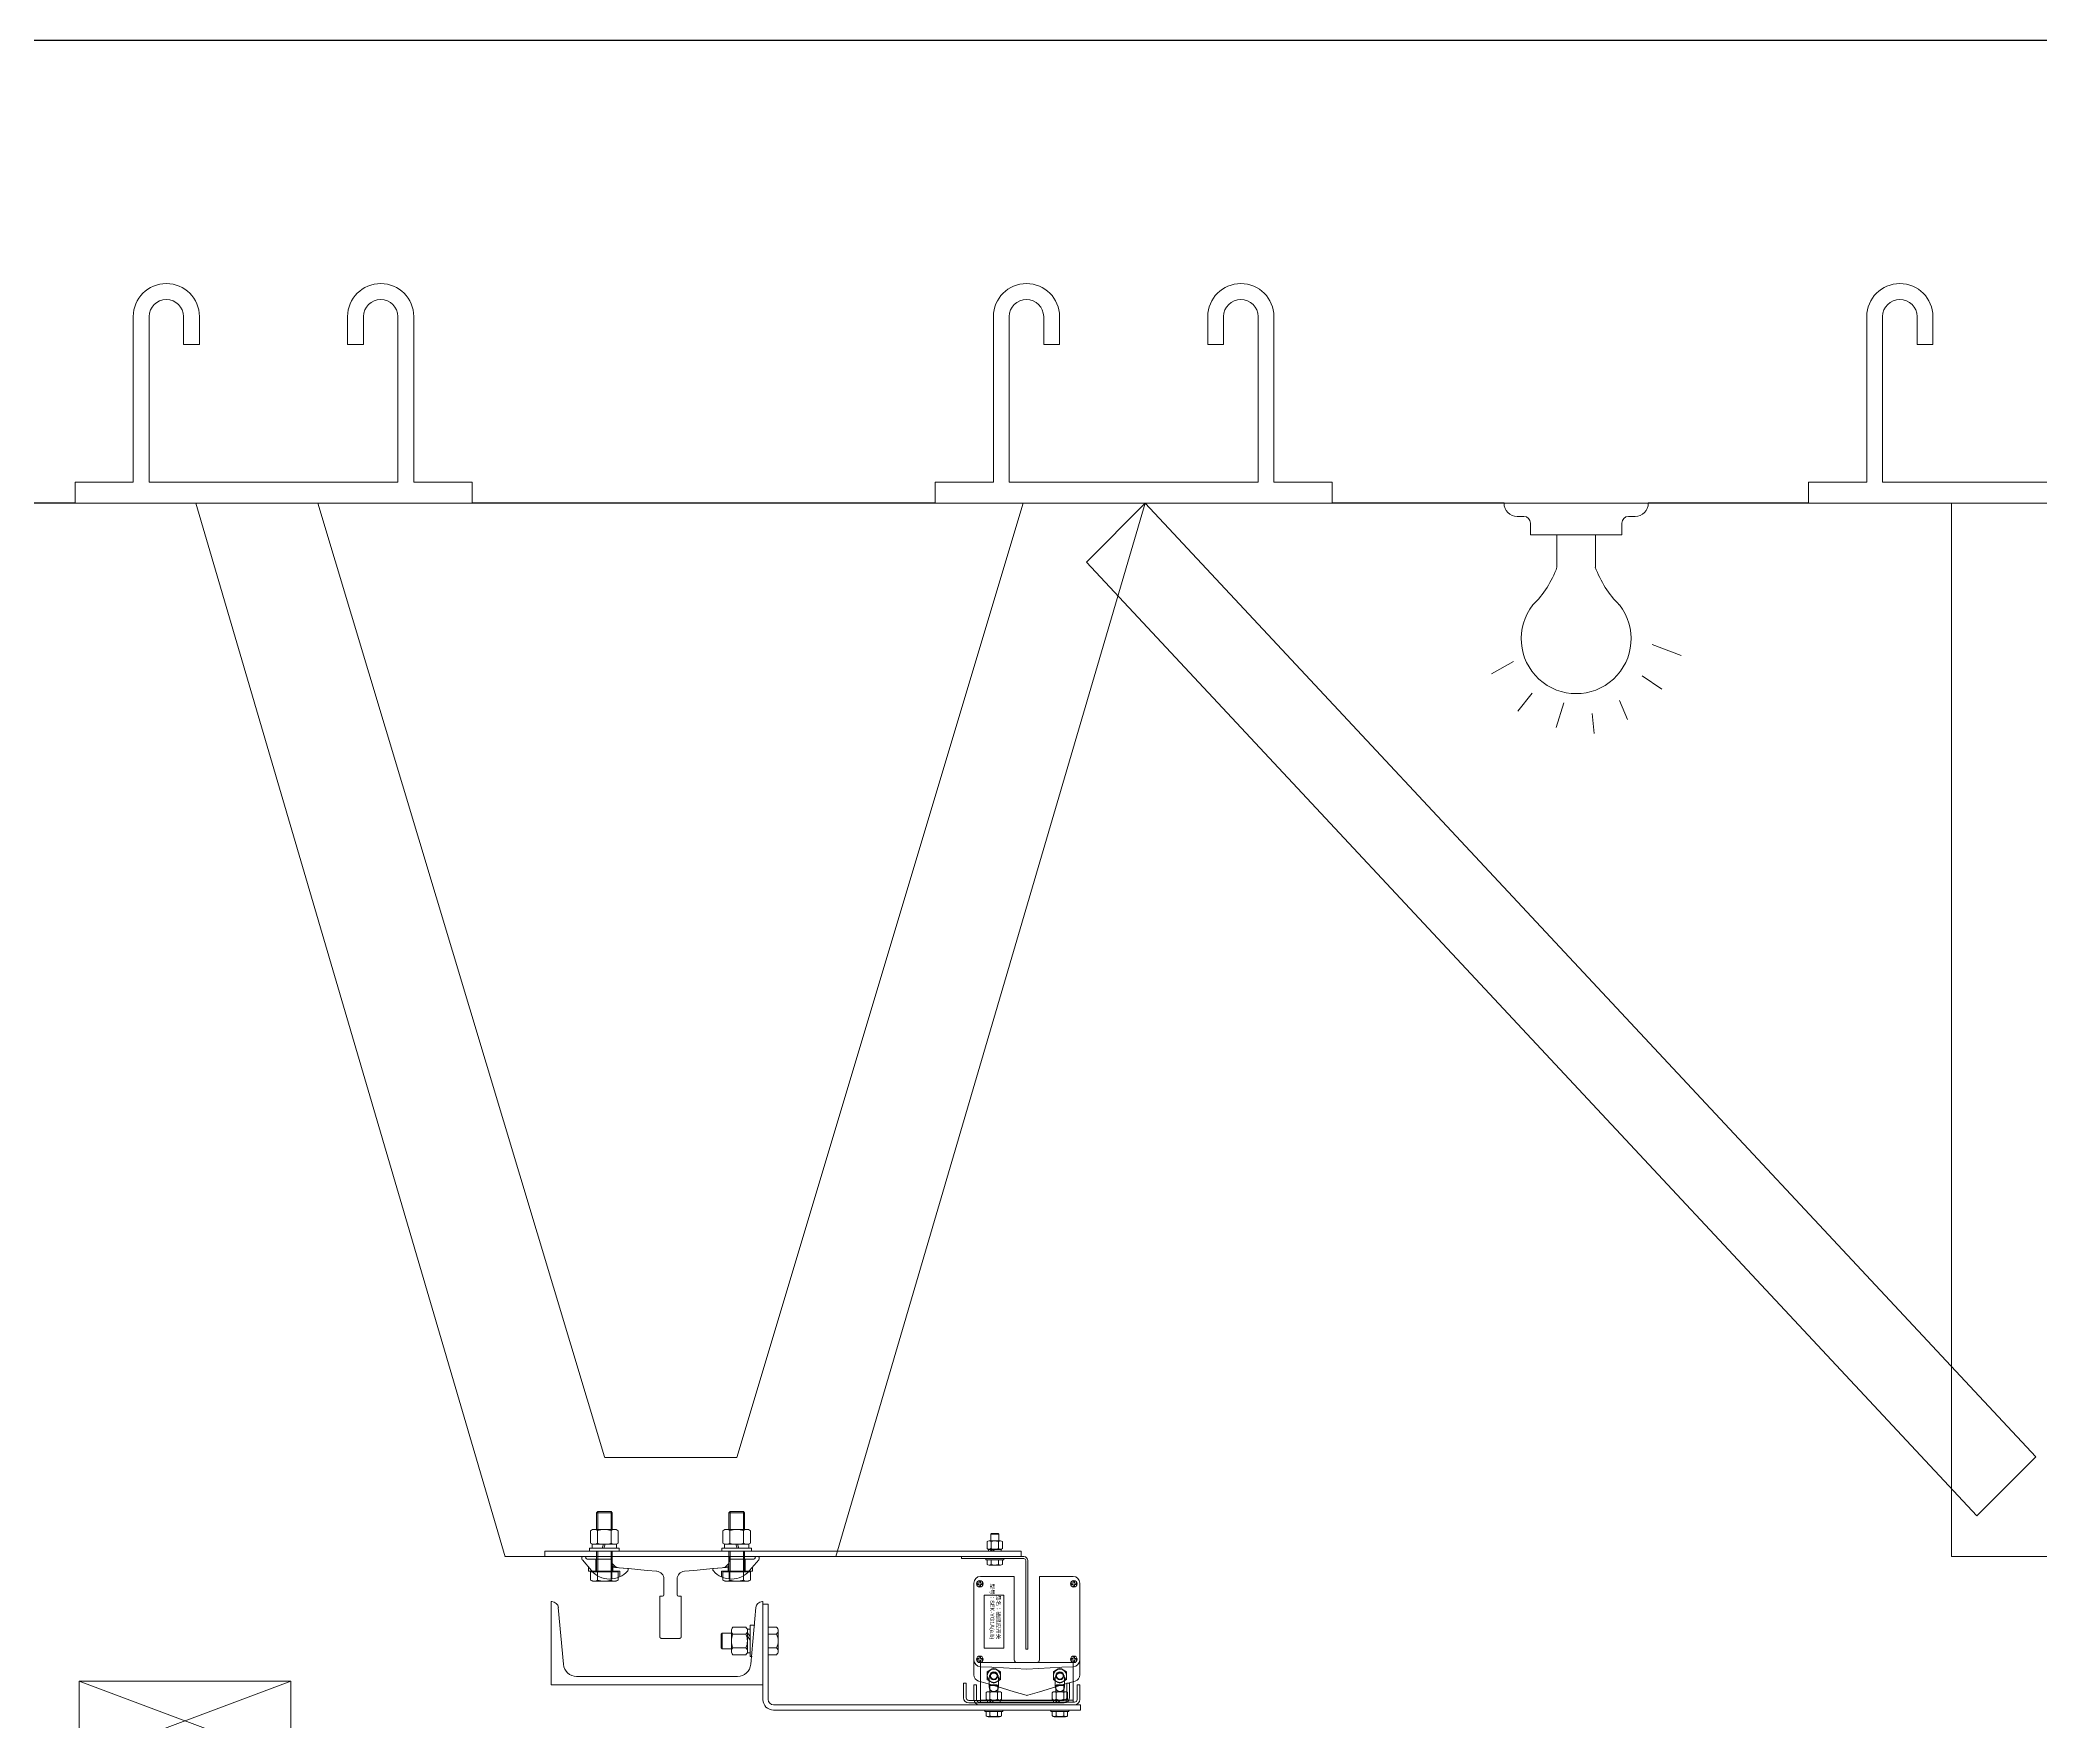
# Model space of a CAD drawing. Extents: x -15449 to 597104, y -1239737 to 53667.
# Drawn here: x 523563 to 525074, y -121956 to -120685 of the extents above; entities that cross this region are included whole.
import ezdxf

# ---------------------------------------------------------------- set-up
doc = ezdxf.new("R2010")
doc.units = 0
doc.header["$LTSCALE"] = 8
doc.layers.add('000_CTCI_CSA', color=7, linetype='CONTINUOUS')
doc.layers.add('A-_WALLSTRU_E-', color=7, linetype='CONTINUOUS')
doc.layers.add('A-_LIFT----_E', color=7, linetype='CONTINUOUS', lineweight=9)
doc.styles.add('Arial_4', font='arial.ttf', dxfattribs={"height": 3})

# ---------------------------------------------------------------- blocks, each defined once
blk = doc.blocks.new('CTCI_Building Footprint and Grid')
at = {"layer": 'A-_LIFT----_E', "color": 252}
for p, q in [((1991746.7, -938568.4, 0), (1991512.8, -937772.2, 0)), ((1991821.6, -938492.9, 0), (1991605.2, -937772.2, 0)), ((1992541.5, -937820.6, 0), (1992541.5, -937796.2, 0)), ((1992570.5, -937820.6, 0), (1992570.5, -937796.2, 0)), ((1992613.5, -937878.9, 0), (1992635.3, -937887.2, 0)), ((1992508.6, -937891.9, 0), (1992492, -937901.2, 0)), ((1992522.8, -937915.7, 0), (1992512, -937929.4, 0)), ((1992606, -937902.6, 0), (1992620.7, -937912.6, 0)), ((1992546.8, -937923.1, 0), (1992540.9, -937941.7, 0)), ((1992588.7, -937921.2, 0), (1992594.9, -937935.6, 0)), ((1992568.1, -937931.1, 0), (1992569.6, -937946.3, 0)), ((1991816.6, -938547.7, 0), (1991816.6, -938534.2, 0)), ((1991827.6, -938547.7, 0), (1991827.6, -938535.1, 0)), ((1991915.6, -938547.7, 0), (1991915.6, -938535.1, 0)), ((1991926.7, -938547.7, 0), (1991926.7, -938534.2, 0)), ((1991816.4, -938558, 0), (1991816.4, -938548.6, 0)), ((1991826.8, -938558, 0), (1991826.8, -938548.6, 0)), ((1991916.4, -938558, 0), (1991916.4, -938548.6, 0)), ((1991926.8, -938558, 0), (1991926.8, -938548.6, 0)), ((1991816.6, -938579.2, 0), (1991816.6, -938564.2, 0)), ((1991826.7, -938579.2, 0), (1991826.7, -938564.2, 0)), ((1991916.6, -938579.2, 0), (1991916.6, -938564.2, 0)), ((1991926.7, -938579.2, 0), (1991926.7, -938564.2, 0)), ((1992110.9, -938562.1, 0), (1992110.9, -938556.9, 0)), ((1992121, -938556.3, 0), (1992112.3, -938556.3, 0)), ((1992114.6, -938564.2, 0), (1992113.2, -938562.7, 0)), ((1992113.8, -938556.9, 0), (1992113.8, -938562.1, 0)), ((1992116.4, -938564.2, 0), (1992115, -938562.7, 0)), ((1992119.5, -938556.9, 0), (1992119.5, -938562.1, 0)), ((1992122.4, -938562.1, 0), (1992122.4, -938556.9, 0)), ((1991804.6, -938568.7, 0), (1991804.6, -938569.6, 0)), ((1991805, -938570.6, 0), (1991811.9, -938578.8, 0)), ((1991805.1, -938568.2, 0), (1991807.1, -938568.2, 0)), ((1991815.1, -938570.2, 0), (1991815.1, -938579.2, 0)), ((1991827.3, -938579.2, 0), (1991827.3, -938585.1, 0)), ((1991828.1, -938575.7, 0), (1991828.1, -938579.2, 0)), ((1991829.4, -938576.3, 0), (1991839.2, -938577.1, 0)), ((1991839.6, -938577.9, 0), (1991839.6, -938577.6, 0)), ((1991903.6, -938577.9, 0), (1991903.6, -938577.6, 0)), ((1991913.9, -938576.3, 0), (1991904.1, -938577.1, 0)), ((1991915.1, -938575.7, 0), (1991915.1, -938579.2, 0)), ((1991916, -938579.2, 0), (1991916, -938585.1, 0)), ((1991928.1, -938570.2, 0), (1991928.1, -938579.2, 0)), ((1991938.3, -938570.6, 0), (1991931.4, -938578.8, 0)), ((1991938.1, -938568.2, 0), (1991936.1, -938568.2, 0)), ((1991938.6, -938568.7, 0), (1991938.6, -938569.6, 0)), ((1992121, -938574.7, 0), (1992112.3, -938574.7, 0)), ((1992113.8, -938574.1, 0), (1992113.8, -938570.7, 0)), ((1992119.5, -938574.1, 0), (1992119.5, -938570.7, 0)), ((1991786.8, -938606.7, 0), (1991790.6, -938649.5, 0)), ((1991932.2, -938649.5, 0), (1991936, -938606.7, 0)), ((1991917.6, -938626, 0), (1991910.6, -938626, 0)), ((1991917.6, -938639.7, 0), (1991917.6, -938624.2, 0)), ((1991918.8, -938621.6, 0), (1991928.6, -938621.6, 0)), ((1991931.8, -938628.6, 0), (1991929.8, -938625.7, 0)), ((1991952.9, -938639.7, 0), (1991952.9, -938624.1, 0)), ((1991918.8, -938626.8, 0), (1991928.6, -938626.8, 0)), ((1991918.8, -938637.1, 0), (1991928.6, -938637.1, 0)), ((1991931.8, -938631.4, 0), (1991929.8, -938628.4, 0)), ((1991951.7, -938626.7, 0), (1991945.4, -938626.7, 0)), ((1991951.7, -938637.1, 0), (1991945.4, -938637.1, 0)), ((1991918.8, -938642.3, 0), (1991928.6, -938642.3, 0)), ((1991800.6, -938658.7, 0), (1991922.3, -938658.7, 0)), ((1992120.2, -938670.3, 0), (1992111.6, -938670.3, 0)), ((1992112.9, -938670.3, 0), (1992112.9, -938665.7, 0)), ((1992118.9, -938670.3, 0), (1992118.9, -938665.7, 0)), ((1992170.2, -938670.3, 0), (1992161.6, -938670.3, 0)), ((1992162.9, -938670.3, 0), (1992162.9, -938665.7, 0)), ((1992168.9, -938670.3, 0), (1992168.9, -938665.7, 0)), ((1992105.9, -938676.7, 0), (1992175.9, -938676.7, 0)), ((1992113.8, -938678.2, 0), (1992112.4, -938676.7, 0)), ((1992113, -938688.6, 0), (1992113, -938685.2, 0)), ((1992115.7, -938678.2, 0), (1992114.3, -938676.7, 0)), ((1992118.8, -938688.6, 0), (1992118.8, -938685.2, 0)), ((1992163.8, -938678.2, 0), (1992162.4, -938676.7, 0)), ((1992163, -938688.6, 0), (1992163, -938685.2, 0)), ((1992165.7, -938678.2, 0), (1992164.3, -938676.7, 0)), ((1992168.8, -938688.6, 0), (1992168.8, -938685.2, 0)), ((1992120.2, -938689.2, 0), (1992111.6, -938689.2, 0)), ((1992170.2, -938689.2, 0), (1992161.6, -938689.2, 0))]:
    blk.add_line(p, q, dxfattribs=at)
at = {"layer": 'A-_LIFT----_E', "color": 252, "elevation": 0, "flags": 128}
for points in [[(1991465.6, -937631.2), (1991465.6, -937662.4), (1991465.6, -937693.7), (1991465.6, -937724.9), (1991465.6, -937756.2)], [(1991477.6, -937756.2), (1991477.6, -937724.9), (1991477.6, -937693.7), (1991477.6, -937662.4), (1991477.6, -937631.2)], [(1991503.6, -937631.2), (1991503.6, -937636.5), (1991503.6, -937641.8), (1991503.6, -937647), (1991503.6, -937652.3)], [(1991515.6, -937652.3), (1991515.6, -937647), (1991515.6, -937641.8), (1991515.6, -937636.5), (1991515.6, -937631.2)], [(1991627.6, -937631.2), (1991627.6, -937636.5), (1991627.6, -937641.8), (1991627.6, -937647), (1991627.6, -937652.3)], [(1991639.6, -937652.3), (1991639.6, -937647), (1991639.6, -937641.8), (1991639.6, -937636.5), (1991639.6, -937631.2)], [(1991665.6, -937631.2), (1991665.6, -937662.4), (1991665.6, -937693.7), (1991665.6, -937724.9), (1991665.6, -937756.2)], [(1991677.6, -937756.2), (1991677.6, -937724.9), (1991677.6, -937693.7), (1991677.6, -937662.4), (1991677.6, -937631.2)], [(1992115.6, -937631.2), (1992115.6, -937662.4), (1992115.6, -937693.7), (1992115.6, -937724.9), (1992115.6, -937756.2)], [(1992127.6, -937756.2), (1992127.6, -937724.9), (1992127.6, -937693.7), (1992127.6, -937662.4), (1992127.6, -937631.2)], [(1992153.6, -937631.2), (1992153.6, -937636.5), (1992153.6, -937641.8), (1992153.6, -937647), (1992153.6, -937652.3)], [(1992165.6, -937652.3), (1992165.6, -937647), (1992165.6, -937641.8), (1992165.6, -937636.5), (1992165.6, -937631.2)], [(1992277.6, -937631.2), (1992277.6, -937636.5), (1992277.6, -937641.8), (1992277.6, -937647), (1992277.6, -937652.3)], [(1992289.6, -937652.3), (1992289.6, -937647), (1992289.6, -937641.8), (1992289.6, -937636.5), (1992289.6, -937631.2)], [(1992315.6, -937631.2), (1992315.6, -937662.4), (1992315.6, -937693.7), (1992315.6, -937724.9), (1992315.6, -937756.2)], [(1992327.6, -937756.2), (1992327.6, -937724.9), (1992327.6, -937693.7), (1992327.6, -937662.4), (1992327.6, -937631.2)], [(1992775.6, -937631.2), (1992775.6, -937662.4), (1992775.6, -937693.7), (1992775.6, -937724.9), (1992775.6, -937756.2)], [(1992787.6, -937756.2), (1992787.6, -937724.9), (1992787.6, -937693.7), (1992787.6, -937662.4), (1992787.6, -937631.2)], [(1992813.6, -937631.2), (1992813.6, -937636.5), (1992813.6, -937641.8), (1992813.6, -937647), (1992813.6, -937652.3)], [(1992825.6, -937652.3), (1992825.6, -937647), (1992825.6, -937641.8), (1992825.6, -937636.5), (1992825.6, -937631.2)], [(1991503.6, -937652.3), (1991506.6, -937652.3), (1991509.6, -937652.3), (1991512.6, -937652.3), (1991515.6, -937652.3)], [(1991627.6, -937652.3), (1991630.6, -937652.3), (1991633.6, -937652.3), (1991636.6, -937652.3), (1991639.6, -937652.3)], [(1992153.6, -937652.3), (1992156.6, -937652.3), (1992159.6, -937652.3), (1992162.6, -937652.3), (1992165.6, -937652.3)], [(1992277.6, -937652.3), (1992280.6, -937652.3), (1992283.6, -937652.3), (1992286.6, -937652.3), (1992289.6, -937652.3)], [(1992813.6, -937652.3), (1992816.6, -937652.3), (1992819.6, -937652.3), (1992822.6, -937652.3), (1992825.6, -937652.3)], [(1991465.6, -937756.2), (1991454.6, -937756.2), (1991443.6, -937756.2), (1991432.6, -937756.2), (1991421.6, -937756.2)], [(1991421.6, -937756.2), (1991421.6, -937760.2), (1991421.6, -937764.2), (1991421.6, -937768.2), (1991421.6, -937772.2)], [(1991665.6, -937756.2), (1991618.6, -937756.2), (1991571.6, -937756.2), (1991524.6, -937756.2), (1991477.6, -937756.2)], [(1991721.6, -937756.2), (1991710.6, -937756.2), (1991699.6, -937756.2), (1991688.6, -937756.2), (1991677.6, -937756.2)], [(1991721.6, -937772.2), (1991721.6, -937768.2), (1991721.6, -937764.2), (1991721.6, -937760.2), (1991721.6, -937756.2)], [(1992115.6, -937756.2), (1992104.6, -937756.2), (1992093.6, -937756.2), (1992082.6, -937756.2), (1992071.6, -937756.2)], [(1992071.6, -937756.2), (1992071.6, -937760.2), (1992071.6, -937764.2), (1992071.6, -937768.2), (1992071.6, -937772.2)], [(1992315.6, -937756.2), (1992268.6, -937756.2), (1992221.6, -937756.2), (1992174.6, -937756.2), (1992127.6, -937756.2)], [(1992371.6, -937756.2), (1992360.6, -937756.2), (1992349.6, -937756.2), (1992338.6, -937756.2), (1992327.6, -937756.2)], [(1992371.6, -937772.2), (1992371.6, -937768.2), (1992371.6, -937764.2), (1992371.6, -937760.2), (1992371.6, -937756.2)], [(1992775.6, -937756.2), (1992764.6, -937756.2), (1992753.6, -937756.2), (1992742.6, -937756.2), (1992731.6, -937756.2)], [(1992731.6, -937756.2), (1992731.6, -937760.2), (1992731.6, -937764.2), (1992731.6, -937768.2), (1992731.6, -937772.2)], [(1992975.6, -937756.2), (1992928.6, -937756.2), (1992881.6, -937756.2), (1992834.6, -937756.2), (1992787.6, -937756.2)], [(1991421.6, -937772.2), (1991496.6, -937772.2), (1991571.6, -937772.2), (1991646.6, -937772.2), (1991721.6, -937772.2)], [(1992230.4, -937772.2), (1992185.9, -937816.8), (1992858.9, -938537.3), (1992903.4, -938492.7), (1992230.4, -937772.2), (1991996.6, -938568.2), (1991746.6, -938568.2), (1991996.6, -938568.2)], [(1992138.1, -937772.2), (1991921.6, -938493.2), (1991821.6, -938493.2), (1991921.6, -938493.2)], [(1992071.6, -937772.2), (1992146.6, -937772.2), (1992221.6, -937772.2), (1992296.6, -937772.2), (1992371.6, -937772.2)], [(1992501.5, -937772.2), (1992528.8, -937772.2), (1992556, -937772.2), (1992583.3, -937772.2), (1992610.5, -937772.2)], [(1992731.6, -937772.2), (1992806.6, -937772.2), (1992881.6, -937772.2), (1992956.6, -937772.2), (1993031.6, -937772.2)], [(1992839.6, -938568.2), (1992839.6, -937772.2), (1992839.6, -938568.2), (1995703.6, -938568.2), (1995703.6, -937772.2)], [(1992516.5, -937782.2), (1992515.3, -937782.2), (1992514, -937782.2), (1992512.8, -937782.2), (1992511.5, -937782.2)], [(1992521.5, -937796.2), (1992521.5, -937793.9), (1992521.5, -937791.7), (1992521.5, -937789.4), (1992521.5, -937787.2)], [(1992590.5, -937787.2), (1992590.5, -937789.4), (1992590.5, -937791.7), (1992590.5, -937793.9), (1992590.5, -937796.2)], [(1992600.5, -937782.2), (1992599.2, -937782.2), (1992598, -937782.2), (1992596.7, -937782.2), (1992595.5, -937782.2)], [(1992590.5, -937796.2), (1992573.3, -937796.2), (1992556, -937796.2), (1992538.8, -937796.2), (1992521.5, -937796.2)], [(1991815.6, -938547.7), (1991815.6, -938535.1), (1991816.6, -938534.2), (1991826.7, -938534.2)], [(1991815.6, -938535.1), (1991827.6, -938535.1), (1991826.7, -938534.2), (1991826.7, -938547.7)], [(1991927.6, -938535.1), (1991915.6, -938535.1), (1991916.6, -938534.2), (1991916.6, -938547.7)], [(1991927.6, -938547.7), (1991927.6, -938535.1), (1991926.7, -938534.2), (1991916.6, -938534.2)], [(1992113.6, -938551.2), (1992114.1, -938550.7), (1992119.1, -938550.7), (1992119.6, -938551.2), (1992119.6, -938556.3)], [(1992136.6, -938564.2), (1992046.6, -938564.2), (1991956.6, -938564.2), (1991866.6, -938564.2), (1991776.6, -938564.2)], [(1991776.6, -938564.2), (1991776.6, -938565.2), (1991776.6, -938566.2), (1991776.6, -938567.2), (1991776.6, -938568.2)], [(1991827.6, -938564.2), (1991827.6, -938574.9), (1991827.6, -938579.2), (1991815.6, -938579.2), (1991815.6, -938564.2)], [(1991915.6, -938564.2), (1991915.6, -938574.9), (1991915.6, -938579.2), (1991927.6, -938579.2), (1991927.6, -938564.2)], [(1992113.6, -938556.3), (1992113.6, -938551.2), (1992119.6, -938551.2)], [(1992136.6, -938568.2), (1992136.6, -938567.2), (1992136.6, -938566.2), (1992136.6, -938565.2), (1992136.6, -938564.2)], [(1991776.6, -938568.2), (1991866.6, -938568.2), (1991956.6, -938568.2), (1992046.6, -938568.2), (1992136.6, -938568.2)], [(1991809.1, -938570.2), (1991827.3, -938570.2), (1991827.6, -938574.4)], [(1991809.6, -938576.1), (1991809.6, -938579.2), (1991812.2, -938579.2), (1991833.2, -938579.2), (1991833.2, -938583.5)], [(1991812.8, -938579.8), (1991811.2, -938579.8), (1991811.2, -938585.9), (1991812.6, -938586.7), (1991830.6, -938586.7), (1991832, -938585.9), (1991832, -938584), (1991832, -938579.8), (1991830.1, -938579.8)], [(1991815.6, -938579.2), (1991813.2, -938579.2), (1991813.2, -938579.8), (1991830.1, -938579.8), (1991830.1, -938579.2), (1991827.6, -938579.2)], [(1991816.4, -938585.9), (1991816.4, -938582.6), (1991816.4, -938579.8)], [(1991826.8, -938585.9), (1991826.8, -938585.1), (1991826.8, -938579.8)], [(1991916.1, -938568.2), (1991893.9, -938568.2), (1991871.6, -938568.2), (1991849.4, -938568.2), (1991827.1, -938568.2)], [(1991827.1, -938568.2), (1991827.1, -938568.8), (1991827.1, -938569.4), (1991827.1, -938570.1), (1991827.1, -938570.7)], [(1991832.6, -938576.7), (1991839.8, -938577.3), (1991846.9, -938577.9), (1991854, -938578.6), (1991861.2, -938579.2)], [(1991882.1, -938579.2), (1991889.3, -938578.6), (1991896.4, -938577.9), (1991903.5, -938577.3), (1991910.7, -938576.7)], [(1991933.6, -938576.1), (1991933.6, -938579.2), (1991931.1, -938579.2), (1991910.1, -938579.2), (1991910.1, -938583.5)], [(1991930.5, -938579.8), (1991932, -938579.8), (1991932, -938585.9), (1991930.6, -938586.7), (1991912.6, -938586.7), (1991911.2, -938585.9), (1991911.2, -938584), (1991911.2, -938579.8), (1991913.2, -938579.8)], [(1991927.6, -938579.2), (1991930.1, -938579.2), (1991930.1, -938579.8), (1991913.2, -938579.8), (1991913.2, -938579.2), (1991915.6, -938579.2)], [(1991934.1, -938570.2), (1991916, -938570.2), (1991915.7, -938574.4)], [(1991916.1, -938570.7), (1991916.1, -938570.1), (1991916.1, -938569.4), (1991916.1, -938568.8), (1991916.1, -938568.2)], [(1991916.4, -938585.9), (1991916.4, -938585.1), (1991916.4, -938579.8)], [(1991926.8, -938585.9), (1991926.8, -938582.6), (1991926.8, -938579.8)], [(1992138.6, -938568.2), (1992126.9, -938568.2), (1992115.1, -938568.2), (1992103.4, -938568.2), (1992091.6, -938568.2)], [(1992091.6, -938568.2), (1992091.6, -938568.5), (1992091.6, -938568.9), (1992091.6, -938569.3), (1992091.6, -938569.7)], [(1992091.6, -938569.7), (1992103.4, -938569.7), (1992115.1, -938569.7), (1992126.9, -938569.7), (1992138.6, -938569.7)], [(1992110.9, -938574.1), (1992110.9, -938570.7), (1992122.4, -938570.7), (1992122.4, -938574.1)], [(1992140.1, -938571.2), (1992140.1, -938587.9), (1992140.1, -938604.7), (1992140.1, -938621.4), (1992140.1, -938638.2)], [(1992141.6, -938638.2), (1992141.6, -938621.4), (1992141.6, -938604.7), (1992141.6, -938587.9), (1992141.6, -938571.2)], [(1991866.6, -938585.2), (1991866.6, -938588.2), (1991866.6, -938591.2), (1991866.6, -938594.2), (1991866.6, -938597.2)], [(1991876.6, -938597.2), (1991876.6, -938594.2), (1991876.6, -938591.2), (1991876.6, -938588.2), (1991876.6, -938585.2)], [(1992100.9, -938588.2), (1992100.9, -938602.7), (1992100.9, -938617.3), (1992100.9, -938631.9), (1992100.9, -938646.4)], [(1992100.9, -938588.2), (1992100.9, -938602.7), (1992100.9, -938617.3), (1992100.9, -938631.9), (1992100.9, -938646.4)], [(1992104.6, -938588.3), (1992104.3, -938588.3), (1992104, -938588.3), (1992103.7, -938588.3), (1992103.4, -938588.3)], [(1992103.4, -938588.3), (1992103.4, -938588.5), (1992103.4, -938588.8), (1992103.4, -938589), (1992103.4, -938589.3)], [(1992103.4, -938589.3), (1992103.7, -938589.3), (1992104, -938589.3), (1992104.3, -938589.3), (1992104.6, -938589.3)], [(1992105.9, -938586.8), (1992105.6, -938586.8), (1992105.4, -938586.8), (1992105.1, -938586.8), (1992104.9, -938586.8)], [(1992104.9, -938586.8), (1992104.9, -938587.1), (1992104.9, -938587.4), (1992104.9, -938587.7), (1992104.9, -938588)], [(1992104.9, -938589.6), (1992104.9, -938589.9), (1992104.9, -938590.2), (1992104.9, -938590.5), (1992104.9, -938590.8)], [(1992104.9, -938590.8), (1992105.1, -938590.8), (1992105.4, -938590.8), (1992105.6, -938590.8), (1992105.9, -938590.8)], [(1992131.4, -938583.2), (1992125, -938583.2), (1992118.6, -938583.2), (1992112.3, -938583.2), (1992105.9, -938583.2)], [(1992131.4, -938583.2), (1992125, -938583.2), (1992118.6, -938583.2), (1992112.3, -938583.2), (1992105.9, -938583.2)], [(1992105.9, -938588), (1992105.9, -938587.7), (1992105.9, -938587.4), (1992105.9, -938587.1), (1992105.9, -938586.8)], [(1992105.9, -938590.8), (1992105.9, -938590.5), (1992105.9, -938590.2), (1992105.9, -938589.9), (1992105.9, -938589.6)], [(1992107.4, -938588.3), (1992107.1, -938588.3), (1992106.8, -938588.3), (1992106.5, -938588.3), (1992106.2, -938588.3)], [(1992106.2, -938589.3), (1992106.5, -938589.3), (1992106.8, -938589.3), (1992107.1, -938589.3), (1992107.4, -938589.3)], [(1992107.4, -938589.3), (1992107.4, -938589), (1992107.4, -938588.8), (1992107.4, -938588.5), (1992107.4, -938588.3)], [(1992131.4, -938646.2), (1992131.4, -938630.4), (1992131.4, -938614.7), (1992131.4, -938598.9), (1992131.4, -938583.2)], [(1992131.4, -938646.2), (1992131.4, -938630.4), (1992131.4, -938614.7), (1992131.4, -938598.9), (1992131.4, -938583.2)], [(1992150.4, -938583.2), (1992150.4, -938598.9), (1992150.4, -938614.7), (1992150.4, -938630.4), (1992150.4, -938646.2)], [(1992175.9, -938583.2), (1992169.5, -938583.2), (1992163.1, -938583.2), (1992156.8, -938583.2), (1992150.4, -938583.2)], [(1992150.4, -938583.2), (1992150.4, -938598.9), (1992150.4, -938614.7), (1992150.4, -938630.4), (1992150.4, -938646.2)], [(1992175.9, -938583.2), (1992169.5, -938583.2), (1992163.1, -938583.2), (1992156.8, -938583.2), (1992150.4, -938583.2)], [(1992175.6, -938588.3), (1992175.3, -938588.3), (1992175, -938588.3), (1992174.7, -938588.3), (1992174.4, -938588.3)], [(1992174.4, -938588.3), (1992174.4, -938588.5), (1992174.4, -938588.8), (1992174.4, -938589), (1992174.4, -938589.3)], [(1992174.4, -938589.3), (1992174.7, -938589.3), (1992175, -938589.3), (1992175.3, -938589.3), (1992175.6, -938589.3)], [(1992176.9, -938586.8), (1992176.6, -938586.8), (1992176.4, -938586.8), (1992176.1, -938586.8), (1992175.9, -938586.8)], [(1992175.9, -938586.8), (1992175.9, -938587.1), (1992175.9, -938587.4), (1992175.9, -938587.7), (1992175.9, -938588)], [(1992175.9, -938589.6), (1992175.9, -938589.9), (1992175.9, -938590.2), (1992175.9, -938590.5), (1992175.9, -938590.8)], [(1992175.9, -938590.8), (1992176.1, -938590.8), (1992176.4, -938590.8), (1992176.6, -938590.8), (1992176.9, -938590.8)], [(1992176.9, -938588), (1992176.9, -938587.7), (1992176.9, -938587.4), (1992176.9, -938587.1), (1992176.9, -938586.8)], [(1992176.9, -938590.8), (1992176.9, -938590.5), (1992176.9, -938590.2), (1992176.9, -938589.9), (1992176.9, -938589.6)], [(1992178.4, -938588.3), (1992178.1, -938588.3), (1992177.8, -938588.3), (1992177.5, -938588.3), (1992177.2, -938588.3)], [(1992177.2, -938589.3), (1992177.5, -938589.3), (1992177.8, -938589.3), (1992178.1, -938589.3), (1992178.4, -938589.3)], [(1992178.4, -938589.3), (1992178.4, -938589), (1992178.4, -938588.8), (1992178.4, -938588.5), (1992178.4, -938588.3)], [(1992180.9, -938646.4), (1992180.9, -938631.9), (1992180.9, -938617.3), (1992180.9, -938602.7), (1992180.9, -938588.2)], [(1992180.9, -938646.4), (1992180.9, -938631.9), (1992180.9, -938617.3), (1992180.9, -938602.7), (1992180.9, -938588.2)], [(1991941, -938602.2), (1991941.4, -938602.2), (1991941.4, -938665.2), (1991781.4, -938665.2), (1991781.4, -938602.2), (1991781.9, -938602.2)], [(1991863.6, -938598.2), (1991863.6, -938605.9), (1991863.6, -938613.7), (1991863.6, -938621.4), (1991863.6, -938629.2)], [(1991865.6, -938598.2), (1991865.1, -938598.2), (1991864.6, -938598.2), (1991864.1, -938598.2), (1991863.6, -938598.2)], [(1991879.6, -938598.2), (1991879.1, -938598.2), (1991878.6, -938598.2), (1991878.1, -938598.2), (1991877.6, -938598.2)], [(1991879.6, -938629.2), (1991879.6, -938621.4), (1991879.6, -938613.7), (1991879.6, -938605.9), (1991879.6, -938598.2)], [(1991945.4, -938676.2), (1991945.4, -938604.2), (1991941.4, -938604.2), (1991941.4, -938676.2)], [(1992123.6, -938597.3), (1992119.9, -938597.3), (1992116.1, -938597.3), (1992112.4, -938597.3), (1992108.6, -938597.3)], [(1992108.6, -938597.3), (1992108.6, -938607.3), (1992108.6, -938617.3), (1992108.6, -938627.3), (1992108.6, -938637.3)], [(1992123.6, -938637.3), (1992123.6, -938627.3), (1992123.6, -938617.3), (1992123.6, -938607.3), (1992123.6, -938597.3)], [(1991910.6, -938638), (1991910.6, -938626), (1991909.8, -938626.8), (1991909.8, -938637.1), (1991910.6, -938638), (1991917.6, -938638)], [(1991931.8, -938623.1), (1991931.3, -938623.1), (1991930.8, -938623.1), (1991930.3, -938623.1), (1991929.8, -938623.1)], [(1991929.8, -938623.1), (1991929.8, -938627.5), (1991929.8, -938632), (1991929.8, -938636.4), (1991929.8, -938640.8)], [(1991933.3, -938643.8), (1991931.8, -938643.8), (1991931.8, -938620.1), (1991935.4, -938620.1)], [(1991931.8, -938640.8), (1991931.8, -938636.4), (1991931.8, -938632), (1991931.8, -938627.5), (1991931.8, -938623.1)], [(1991951.7, -938621.5), (1991950.2, -938621.5), (1991948.6, -938621.5), (1991947, -938621.5), (1991945.4, -938621.5)], [(1991945.4, -938621.5), (1991945.4, -938626.7), (1991945.4, -938631.9), (1991945.4, -938637.1), (1991945.4, -938642.3)], [(1991863.6, -938629.2), (1991863.9, -938629.4), (1991864.1, -938629.7), (1991864.4, -938629.9), (1991864.6, -938630.2)], [(1991864.6, -938630.2), (1991868.1, -938630.2), (1991871.6, -938630.2), (1991875.1, -938630.2), (1991878.6, -938630.2)], [(1991878.6, -938630.2), (1991878.9, -938629.9), (1991879.1, -938629.7), (1991879.4, -938629.4), (1991879.6, -938629.2)], [(1991929.8, -938640.8), (1991930.3, -938640.8), (1991930.8, -938640.8), (1991931.3, -938640.8), (1991931.8, -938640.8)], [(1992108.6, -938637.3), (1992112.4, -938637.3), (1992116.1, -938637.3), (1992119.9, -938637.3), (1992123.6, -938637.3)], [(1992140.1, -938638.2), (1992140.5, -938638.2), (1992140.9, -938638.2), (1992141.3, -938638.2), (1992141.6, -938638.2)], [(1991945.4, -938642.3), (1991947, -938642.3), (1991948.6, -938642.3), (1991950.2, -938642.3), (1991951.7, -938642.3)], [(1992100.9, -938646.4), (1992100.9, -938649.2), (1992100.9, -938651.9), (1992100.9, -938654.7), (1992100.9, -938657.5)], [(1992100.9, -938646.4), (1992100.9, -938649.2), (1992100.9, -938651.9), (1992100.9, -938654.7), (1992100.9, -938657.5)], [(1992104.6, -938645.3), (1992104.3, -938645.3), (1992104, -938645.3), (1992103.7, -938645.3), (1992103.4, -938645.3)], [(1992103.4, -938645.3), (1992103.4, -938645.5), (1992103.4, -938645.8), (1992103.4, -938646), (1992103.4, -938646.3)], [(1992103.4, -938646.3), (1992103.7, -938646.3), (1992104, -938646.3), (1992104.3, -938646.3), (1992104.6, -938646.3)], [(1992105.9, -938643.8), (1992105.6, -938643.8), (1992105.4, -938643.8), (1992105.1, -938643.8), (1992104.9, -938643.8)], [(1992104.9, -938643.8), (1992104.9, -938644.1), (1992104.9, -938644.4), (1992104.9, -938644.7), (1992104.9, -938645)], [(1992104.9, -938646.6), (1992104.9, -938646.9), (1992104.9, -938647.2), (1992104.9, -938647.5), (1992104.9, -938647.8)], [(1992104.9, -938647.8), (1992105.1, -938647.8), (1992105.4, -938647.8), (1992105.6, -938647.8), (1992105.9, -938647.8)], [(1992140.9, -938653.2), (1992132.1, -938652.7), (1992123.3, -938652.3), (1992114.5, -938651.8), (1992105.6, -938651.4)], [(1992105.6, -938651.4), (1992114.5, -938651.8), (1992123.3, -938652.3), (1992132.1, -938652.7), (1992140.9, -938653.2)], [(1992105.9, -938645), (1992105.9, -938644.7), (1992105.9, -938644.4), (1992105.9, -938644.1), (1992105.9, -938643.8)], [(1992105.9, -938647.8), (1992105.9, -938647.5), (1992105.9, -938647.2), (1992105.9, -938646.9), (1992105.9, -938646.6)], [(1992175.9, -938678.2), (1992175.9, -938648.2), (1992105.9, -938648.2), (1992105.9, -938678.2)], [(1992107.4, -938645.3), (1992107.1, -938645.3), (1992106.8, -938645.3), (1992106.5, -938645.3), (1992106.2, -938645.3)], [(1992106.2, -938646.3), (1992106.5, -938646.3), (1992106.8, -938646.3), (1992107.1, -938646.3), (1992107.4, -938646.3)], [(1992107.4, -938646.3), (1992107.4, -938646), (1992107.4, -938645.8), (1992107.4, -938645.5), (1992107.4, -938645.3)], [(1992115.9, -938652.4), (1992114.6, -938653.1), (1992113.4, -938653.8), (1992112.1, -938654.6), (1992110.9, -938655.3)], [(1992110.9, -938655.3), (1992110.9, -938656.7), (1992110.9, -938658.2), (1992110.9, -938659.6), (1992110.9, -938661.1)], [(1992120.9, -938655.3), (1992119.6, -938654.6), (1992118.4, -938653.8), (1992117.1, -938653.1), (1992115.9, -938652.4)], [(1992120.9, -938661.1), (1992120.9, -938659.6), (1992120.9, -938658.2), (1992120.9, -938656.7), (1992120.9, -938655.3)], [(1992148.4, -938648.2), (1992144.6, -938648.2), (1992140.9, -938648.2), (1992137.1, -938648.2), (1992133.4, -938648.2)], [(1992148.4, -938648.2), (1992144.6, -938648.2), (1992140.9, -938648.2), (1992137.1, -938648.2), (1992133.4, -938648.2)], [(1992176.1, -938651.4), (1992167.3, -938651.8), (1992158.5, -938652.3), (1992149.7, -938652.7), (1992140.9, -938653.2)], [(1992140.9, -938653.2), (1992149.7, -938652.7), (1992158.5, -938652.3), (1992167.3, -938651.8), (1992176.1, -938651.4)], [(1992165.9, -938652.4), (1992164.6, -938653.1), (1992163.4, -938653.8), (1992162.1, -938654.6), (1992160.9, -938655.3)], [(1992160.9, -938655.3), (1992160.9, -938656.7), (1992160.9, -938658.2), (1992160.9, -938659.6), (1992160.9, -938661.1)], [(1992170.9, -938655.3), (1992169.6, -938654.6), (1992168.4, -938653.8), (1992167.1, -938653.1), (1992165.9, -938652.4)], [(1992170.9, -938661.1), (1992170.9, -938659.6), (1992170.9, -938658.2), (1992170.9, -938656.7), (1992170.9, -938655.3)], [(1992175.6, -938645.3), (1992175.3, -938645.3), (1992175, -938645.3), (1992174.7, -938645.3), (1992174.4, -938645.3)], [(1992174.4, -938645.3), (1992174.4, -938645.5), (1992174.4, -938645.8), (1992174.4, -938646), (1992174.4, -938646.3)], [(1992174.4, -938646.3), (1992174.7, -938646.3), (1992175, -938646.3), (1992175.3, -938646.3), (1992175.6, -938646.3)], [(1992176.9, -938643.8), (1992176.6, -938643.8), (1992176.4, -938643.8), (1992176.1, -938643.8), (1992175.9, -938643.8)], [(1992175.9, -938643.8), (1992175.9, -938644.1), (1992175.9, -938644.4), (1992175.9, -938644.7), (1992175.9, -938645)], [(1992175.9, -938646.6), (1992175.9, -938646.9), (1992175.9, -938647.2), (1992175.9, -938647.5), (1992175.9, -938647.8)], [(1992175.9, -938647.8), (1992176.1, -938647.8), (1992176.4, -938647.8), (1992176.6, -938647.8), (1992176.9, -938647.8)], [(1992176.9, -938645), (1992176.9, -938644.7), (1992176.9, -938644.4), (1992176.9, -938644.1), (1992176.9, -938643.8)], [(1992176.9, -938647.8), (1992176.9, -938647.5), (1992176.9, -938647.2), (1992176.9, -938646.9), (1992176.9, -938646.6)], [(1992178.4, -938645.3), (1992178.1, -938645.3), (1992177.8, -938645.3), (1992177.5, -938645.3), (1992177.2, -938645.3)], [(1992177.2, -938646.3), (1992177.5, -938646.3), (1992177.8, -938646.3), (1992178.1, -938646.3), (1992178.4, -938646.3)], [(1992178.4, -938646.3), (1992178.4, -938646), (1992178.4, -938645.8), (1992178.4, -938645.5), (1992178.4, -938645.3)], [(1992180.9, -938657.5), (1992180.9, -938654.7), (1992180.9, -938651.9), (1992180.9, -938649.2), (1992180.9, -938646.4)], [(1992180.9, -938657.5), (1992180.9, -938654.7), (1992180.9, -938651.9), (1992180.9, -938649.2), (1992180.9, -938646.4)], [(1991584.6, -938662.2), (1991424.6, -938722.2), (1991424.6, -938662.2), (1991584.6, -938662.2), (1991584.6, -938722.2), (1991424.6, -938662.2)], [(1992095, -938663.8), (1992094.5, -938663.8), (1992094, -938663.8), (1992093.5, -938663.8), (1992093, -938663.8)], [(1992093, -938663.8), (1992093, -938666.6), (1992093, -938669.3), (1992093, -938672.1), (1992093, -938674.8)], [(1992095, -938674.8), (1992095, -938672.1), (1992095, -938669.3), (1992095, -938666.6), (1992095, -938663.8)], [(1992102.9, -938665.2), (1992102.4, -938665.2), (1992101.9, -938665.2), (1992101.4, -938665.2), (1992100.9, -938665.2)], [(1992100.9, -938665.2), (1992100.9, -938667.9), (1992100.9, -938670.7), (1992100.9, -938673.4), (1992100.9, -938676.2)], [(1992102.9, -938676.2), (1992102.9, -938673.4), (1992102.9, -938670.7), (1992102.9, -938667.9), (1992102.9, -938665.2)], [(1992104.5, -938662.2), (1992113.4, -938664.9), (1992122.4, -938667.6), (1992131.4, -938670.3), (1992140.3, -938673)], [(1992104.5, -938662.2), (1992113.4, -938664.9), (1992122.4, -938667.6), (1992131.4, -938670.3), (1992140.3, -938673)], [(1992110.1, -938670.9), (1992110.1, -938672.2), (1992110.1, -938673.5), (1992110.1, -938674.8), (1992110.1, -938676.1)], [(1992110.1, -938670.9), (1992110.1, -938672.2), (1992110.1, -938673.5), (1992110.1, -938674.8), (1992110.1, -938676.1)], [(1992110.9, -938661.1), (1992112.1, -938661.8), (1992113.4, -938662.5), (1992114.6, -938663.2), (1992115.9, -938663.9)], [(1992112.4, -938659.7), (1992112.4, -938661.4), (1992112.4, -938663.2), (1992112.4, -938664.9), (1992112.4, -938666.7)], [(1992113.4, -938665.2), (1992113.3, -938665.3), (1992113.1, -938665.4), (1992113, -938665.5), (1992112.9, -938665.7)], [(1992112.9, -938665.7), (1992114.4, -938665.7), (1992115.9, -938665.7), (1992117.4, -938665.7), (1992118.9, -938665.7)], [(1992113, -938676.1), (1992113, -938674.8), (1992113, -938673.5), (1992113, -938672.2), (1992113, -938670.9)], [(1992113, -938670.9), (1992113, -938672.2), (1992113, -938673.5), (1992113, -938674.8), (1992113, -938676.1)], [(1992118.4, -938665.2), (1992117.1, -938665.2), (1992115.9, -938665.2), (1992114.6, -938665.2), (1992113.4, -938665.2)], [(1992115.9, -938663.9), (1992117.1, -938663.2), (1992118.4, -938662.5), (1992119.6, -938661.8), (1992120.9, -938661.1)], [(1992118.9, -938665.7), (1992118.8, -938665.5), (1992118.6, -938665.4), (1992118.5, -938665.3), (1992118.4, -938665.2)], [(1992118.8, -938676.1), (1992118.8, -938674.8), (1992118.8, -938673.5), (1992118.8, -938672.2), (1992118.8, -938670.9)], [(1992118.8, -938670.9), (1992118.8, -938672.2), (1992118.8, -938673.5), (1992118.8, -938674.8), (1992118.8, -938676.1)], [(1992119.4, -938666.7), (1992119.4, -938664.9), (1992119.4, -938663.2), (1992119.4, -938661.4), (1992119.4, -938659.7)], [(1992121.7, -938676.1), (1992121.7, -938674.8), (1992121.7, -938673.5), (1992121.7, -938672.2), (1992121.7, -938670.9)], [(1992121.7, -938676.1), (1992121.7, -938674.8), (1992121.7, -938673.5), (1992121.7, -938672.2), (1992121.7, -938670.9)], [(1992141.5, -938673), (1992150.4, -938670.3), (1992159.4, -938667.6), (1992168.4, -938664.9), (1992177.3, -938662.2)], [(1992141.5, -938673), (1992150.4, -938670.3), (1992159.4, -938667.6), (1992168.4, -938664.9), (1992177.3, -938662.2)], [(1992160.1, -938670.9), (1992160.1, -938672.2), (1992160.1, -938673.5), (1992160.1, -938674.8), (1992160.1, -938676.1)], [(1992160.1, -938670.9), (1992160.1, -938672.2), (1992160.1, -938673.5), (1992160.1, -938674.8), (1992160.1, -938676.1)], [(1992160.9, -938661.1), (1992162.1, -938661.8), (1992163.4, -938662.5), (1992164.6, -938663.2), (1992165.9, -938663.9)], [(1992162.4, -938659.7), (1992162.4, -938661.4), (1992162.4, -938663.2), (1992162.4, -938664.9), (1992162.4, -938666.7)], [(1992163.4, -938665.2), (1992163.3, -938665.3), (1992163.1, -938665.4), (1992163, -938665.5), (1992162.9, -938665.7)], [(1992162.9, -938665.7), (1992164.4, -938665.7), (1992165.9, -938665.7), (1992167.4, -938665.7), (1992168.9, -938665.7)], [(1992163, -938676.1), (1992163, -938674.8), (1992163, -938673.5), (1992163, -938672.2), (1992163, -938670.9)], [(1992163, -938670.9), (1992163, -938672.2), (1992163, -938673.5), (1992163, -938674.8), (1992163, -938676.1)], [(1992168.4, -938665.2), (1992167.1, -938665.2), (1992165.9, -938665.2), (1992164.6, -938665.2), (1992163.4, -938665.2)], [(1992165.9, -938663.9), (1992167.1, -938663.2), (1992168.4, -938662.5), (1992169.6, -938661.8), (1992170.9, -938661.1)], [(1992168.9, -938665.7), (1992168.8, -938665.5), (1992168.6, -938665.4), (1992168.5, -938665.3), (1992168.4, -938665.2)], [(1992168.8, -938676.1), (1992168.8, -938674.8), (1992168.8, -938673.5), (1992168.8, -938672.2), (1992168.8, -938670.9)], [(1992168.8, -938670.9), (1992168.8, -938672.2), (1992168.8, -938673.5), (1992168.8, -938674.8), (1992168.8, -938676.1)], [(1992169.4, -938666.7), (1992169.4, -938664.9), (1992169.4, -938663.2), (1992169.4, -938661.4), (1992169.4, -938659.7)], [(1992173, -938663.8), (1992172.5, -938663.8), (1992172, -938663.8), (1992171.5, -938663.8), (1992171, -938663.8)], [(1992171, -938663.8), (1992171, -938666.6), (1992171, -938669.3), (1992171, -938672.1), (1992171, -938674.8)], [(1992171.7, -938676.1), (1992171.7, -938674.8), (1992171.7, -938673.5), (1992171.7, -938672.2), (1992171.7, -938670.9)], [(1992171.7, -938676.1), (1992171.7, -938674.8), (1992171.7, -938673.5), (1992171.7, -938672.2), (1992171.7, -938670.9)], [(1992173, -938674.8), (1992173, -938672.1), (1992173, -938669.3), (1992173, -938666.6), (1992173, -938663.8)], [(1992180.9, -938665.2), (1992180.4, -938665.2), (1992179.9, -938665.2), (1992179.4, -938665.2), (1992178.9, -938665.2)], [(1992178.9, -938665.2), (1992178.9, -938667.9), (1992178.9, -938670.7), (1992178.9, -938673.4), (1992178.9, -938676.2)], [(1992180.9, -938676.2), (1992180.9, -938673.4), (1992180.9, -938670.7), (1992180.9, -938667.9), (1992180.9, -938665.2)], [(1991949.4, -938684.2), (1992181.4, -938684.2), (1992181.4, -938680.2), (1991949.4, -938680.2)], [(1992169, -938676.8), (1992151, -938676.8), (1992133, -938676.8), (1992115, -938676.8), (1992097, -938676.8)], [(1992097, -938678.8), (1992115, -938678.8), (1992133, -938678.8), (1992151, -938678.8), (1992169, -938678.8)], [(1992176.9, -938678.2), (1992158.9, -938678.2), (1992140.9, -938678.2), (1992122.9, -938678.2), (1992104.9, -938678.2)], [(1992104.9, -938680.2), (1992122.9, -938680.2), (1992140.9, -938680.2), (1992158.9, -938680.2), (1992176.9, -938680.2)], [(1992109.1, -938684.2), (1992109.1, -938684.4), (1992109.1, -938684.7), (1992109.1, -938684.9), (1992109.1, -938685.2)], [(1992122.7, -938684.2), (1992119.3, -938684.2), (1992115.9, -938684.2), (1992112.5, -938684.2), (1992109.1, -938684.2)], [(1992109.1, -938685.2), (1992112.5, -938685.2), (1992115.9, -938685.2), (1992119.3, -938685.2), (1992122.7, -938685.2)], [(1992110.1, -938685.2), (1992110.1, -938686), (1992110.1, -938686.9), (1992110.1, -938687.7), (1992110.1, -938688.6)], [(1992121.7, -938685.2), (1992118.8, -938685.2), (1992115.9, -938685.2), (1992113, -938685.2), (1992110.1, -938685.2)], [(1992111.1, -938676.7), (1992111.1, -938677), (1992111.1, -938677.4), (1992111.1, -938677.8), (1992111.1, -938678.2)], [(1992120.7, -938676.7), (1992118.3, -938676.7), (1992115.9, -938676.7), (1992113.5, -938676.7), (1992111.1, -938676.7)], [(1992111.1, -938678.2), (1992113.5, -938678.2), (1992115.9, -938678.2), (1992118.3, -938678.2), (1992120.7, -938678.2)], [(1992120.7, -938678.2), (1992120.7, -938677.8), (1992120.7, -938677.4), (1992120.7, -938677), (1992120.7, -938676.7)], [(1992121.7, -938688.6), (1992121.7, -938687.7), (1992121.7, -938686.9), (1992121.7, -938686), (1992121.7, -938685.2)], [(1992122.7, -938685.2), (1992122.7, -938684.9), (1992122.7, -938684.7), (1992122.7, -938684.4), (1992122.7, -938684.2)], [(1992159.1, -938684.2), (1992159.1, -938684.4), (1992159.1, -938684.7), (1992159.1, -938684.9), (1992159.1, -938685.2)], [(1992172.7, -938684.2), (1992169.3, -938684.2), (1992165.9, -938684.2), (1992162.5, -938684.2), (1992159.1, -938684.2)], [(1992159.1, -938685.2), (1992162.5, -938685.2), (1992165.9, -938685.2), (1992169.3, -938685.2), (1992172.7, -938685.2)], [(1992160.1, -938685.2), (1992160.1, -938686), (1992160.1, -938686.9), (1992160.1, -938687.7), (1992160.1, -938688.6)], [(1992171.7, -938685.2), (1992168.8, -938685.2), (1992165.9, -938685.2), (1992163, -938685.2), (1992160.1, -938685.2)], [(1992161.1, -938676.7), (1992161.1, -938677), (1992161.1, -938677.4), (1992161.1, -938677.8), (1992161.1, -938678.2)], [(1992170.7, -938676.7), (1992168.3, -938676.7), (1992165.9, -938676.7), (1992163.5, -938676.7), (1992161.1, -938676.7)], [(1992161.1, -938678.2), (1992163.5, -938678.2), (1992165.9, -938678.2), (1992168.3, -938678.2), (1992170.7, -938678.2)], [(1992170.7, -938678.2), (1992170.7, -938677.8), (1992170.7, -938677.4), (1992170.7, -938677), (1992170.7, -938676.7)], [(1992171.7, -938688.6), (1992171.7, -938687.7), (1992171.7, -938686.9), (1992171.7, -938686), (1992171.7, -938685.2)], [(1992172.7, -938685.2), (1992172.7, -938684.9), (1992172.7, -938684.7), (1992172.7, -938684.4), (1992172.7, -938684.2)]]:
    blk.add_lwpolyline(points, dxfattribs=at)
for points in [[(1991811.2, -938548.6), (1991811.2, -938558), (1991812.6, -938558.8), (1991830.6, -938558.8), (1991832, -938558), (1991832, -938548.6), (1991830.6, -938547.7), (1991812.6, -938547.7)], [(1991932, -938548.6), (1991932, -938558), (1991930.6, -938558.8), (1991912.6, -938558.8), (1991911.2, -938558), (1991911.2, -938548.6), (1991912.6, -938547.7), (1991930.6, -938547.7)], [(1991810.4, -938561.9), (1991832.9, -938561.9), (1991832.9, -938564.2), (1991810.4, -938564.2)], [(1991812.5, -938558.8), (1991821, -938558.8), (1991820, -938561.9), (1991812.5, -938561.9)], [(1991821.3, -938561.9), (1991822.3, -938558.8), (1991830.8, -938558.8), (1991830.8, -938561.9)], [(1991932.9, -938561.9), (1991910.4, -938561.9), (1991910.4, -938564.2), (1991932.9, -938564.2)], [(1991922, -938561.9), (1991921, -938558.8), (1991912.5, -938558.8), (1991912.5, -938561.9)], [(1991930.8, -938558.8), (1991922.3, -938558.8), (1991923.3, -938561.9), (1991930.8, -938561.9)], [(1992111.9, -938562.7), (1992111.9, -938564.2), (1992121.4, -938564.2), (1992121.4, -938562.7)], [(1992109.9, -938569.7), (1992109.9, -938570.7), (1992123.4, -938570.7), (1992123.4, -938569.7)]]:
    blk.add_lwpolyline(points, close=True, dxfattribs=at)
at = {"layer": 'A-_LIFT----_E', "color": 252}
for centre, radius, start, end in [((1991490.6, -937631.2, 0), 25, 0, 180), ((1991652.6, -937631.2, 0), 25, 0, 180), ((1992140.6, -937631.2, 0), 25, 0, 180), ((1992302.6, -937631.2, 0), 25, 0, 180), ((1992800.6, -937631.2, 0), 25, 0, 180), ((1991490.6, -937631.2, 0), 13, 0, 180), ((1991652.6, -937631.2, 0), 13, 0, 180), ((1992140.6, -937631.2, 0), 13, 0, 180), ((1992302.6, -937631.2, 0), 13, 0, 180), ((1992800.6, -937631.2, 0), 13, 0, 180), ((1992511.5, -937772.2, 0), 10, 180, 270), ((1992600.5, -937772.2, 0), 10, 270, 0), ((1992516.5, -937787.2, 0), 5, 0, 90), ((1992595.5, -937787.2, 0), 5, 90, 180), ((1992469.9, -937794.9, 0), 76.1, 314.6227, 340.2303), ((1992646.6, -937792, 0), 81.4, 200.6027, 224.5443), ((1992556, -937874.6, 0), 41.5, 141.9208, 38.0792), ((1991813.8, -938552.3, 0), 4.6, 55.5615, 115.5615), ((1991821.6, -938564.9, 0), 17.2, 72.383, 107.617), ((1991829.4, -938552.3, 0), 4.6, 64.4385, 124.4385), ((1991913.8, -938552.3, 0), 4.6, 55.5615, 115.5615), ((1991921.6, -938564.9, 0), 17.2, 72.383, 107.617), ((1991929.4, -938552.3, 0), 4.6, 64.4385, 124.4385), ((1991813.8, -938554.3, 0), 4.6, 244.4385, 304.4385), ((1991821.6, -938541.7, 0), 17.2, 252.383, 287.617), ((1991829.4, -938554.3, 0), 4.6, 235.5615, 295.5615), ((1991913.8, -938554.3, 0), 4.6, 244.4385, 304.4385), ((1991921.6, -938541.7, 0), 17.2, 252.383, 287.617), ((1991929.4, -938554.3, 0), 4.6, 235.5615, 295.5615), ((1992112.3, -938558.3, 0), 2.04, 44.8555, 135.1445), ((1992112.3, -938560.6, 0), 2.04, 224.8555, 315.1445), ((1992116.6, -938563.5, 0), 7.24, 66.5169, 113.4831), ((1992116.6, -938555.4, 0), 7.24, 246.5169, 293.4831), ((1992121, -938558.3, 0), 2.04, 44.8555, 135.1445), ((1992121, -938560.6, 0), 2.04, 224.8555, 315.1445), ((1991805.1, -938568.7, 0), 0.5, 90, 180), ((1991806.1, -938569.6, 0), 1.5, 180, 220.0782), ((1991807.1, -938568.7, 0), 0.5, 0, 90), ((1991809.1, -938568.7, 0), 1.5, 180, 270), ((1991825.6, -938567.2, 0), 18, 220.0782, 319.2509), ((1991833.1, -938570.7, 0), 6, 180, 264.9364), ((1991829.6, -938574.3, 0), 2, 183, 265.5), ((1991839.1, -938577.6, 0), 0.5, 0, 85.5), ((1991838.1, -938577.9, 0), 1.5, 319.2509, 0), ((1991860.6, -938585.2, 0), 6, 0, 84.9364), ((1991882.6, -938585.2, 0), 6, 95.0636, 180), ((1991904.1, -938577.6, 0), 0.5, 94.5, 180), ((1991905.1, -938577.9, 0), 1.5, 180, 220.7491), ((1991917.6, -938567.2, 0), 18, 220.7491, 319.9218), ((1991910.1, -938570.7, 0), 6, 275.0636, 0), ((1991913.7, -938574.3, 0), 2, 274.5, 357), ((1991934.1, -938568.7, 0), 1.5, 270, 0), ((1991936.1, -938568.7, 0), 0.5, 90, 180), ((1991938.1, -938568.7, 0), 0.5, 0, 90), ((1991937.1, -938569.6, 0), 1.5, 319.9218, 0), ((1992112.3, -938572.6, 0), 2.04, 224.8555, 315.1445), ((1992116.6, -938567.4, 0), 7.24, 246.5169, 293.4831), ((1992121, -938572.6, 0), 2.04, 224.8555, 315.1445), ((1992138.6, -938571.2, 0), 3, 0, 90), ((1992138.6, -938571.2, 0), 1.5, 0, 90), ((1991813.8, -938582.1, 0), 4.59, 244.4469, 304.4469), ((1991821.6, -938569.5, 0), 17.2, 252.3875, 287.6125), ((1991829.4, -938582.1, 0), 4.59, 235.5531, 295.5531), ((1991913.8, -938582.1, 0), 4.59, 244.4469, 304.4469), ((1991921.6, -938569.5, 0), 17.2, 252.3875, 287.6125), ((1991929.4, -938582.1, 0), 4.59, 235.5531, 295.5531), ((1992105.9, -938588.2, 0), 5, 90, 180), ((1992105.9, -938588.2, 0), 5, 90, 180), ((1992105.4, -938588.8, 0), 2.5, 0, 180), ((1992105.4, -938588.8, 0), 2.5, 180, 0), ((1992104.6, -938588, 0), 0.3, 270, 360), ((1992104.6, -938589.6, 0), 0.3, 0, 90), ((1992106.2, -938588, 0), 0.3, 180, 270), ((1992106.2, -938589.6, 0), 0.3, 90, 180), ((1992176.4, -938588.8, 0), 2.5, 0, 180), ((1992176.4, -938588.8, 0), 2.5, 180, 0), ((1992175.6, -938588, 0), 0.3, 270, 360), ((1992175.6, -938589.6, 0), 0.3, 0, 90), ((1992175.9, -938588.2, 0), 5, 0, 90), ((1992175.9, -938588.2, 0), 5, 0, 90), ((1992177.2, -938588, 0), 0.3, 180, 270), ((1992177.2, -938589.6, 0), 0.3, 90, 180), ((1991781.9, -938607.2, 0), 5, 5.0572, 90), ((1991865.6, -938597.2, 0), 1, 270, 0), ((1991877.6, -938597.2, 0), 1, 180, 270), ((1991941, -938607.2, 0), 5, 90, 174.9428), ((1991921, -938624.2, 0), 3.41, 130.4174, 229.5826), ((1991926.4, -938624.2, 0), 3.41, 310.4174, 49.5826), ((1991949.5, -938624.1, 0), 3.41, 310.4174, 49.5826), ((1991929.4, -938632, 0), 11.8, 153.9922, 206.0078), ((1991921, -938639.7, 0), 3.41, 130.4174, 229.5826), ((1991917.9, -938632, 0), 11.8, 333.9922, 26.0078), ((1991926.4, -938639.7, 0), 3.41, 310.4174, 49.5826), ((1991941.1, -938631.9, 0), 11.8, 333.9922, 26.0078), ((1991949.5, -938639.7, 0), 3.41, 310.4174, 49.5826), ((1991800.6, -938648.7, 0), 10, 185.0572, 270), ((1991922.3, -938648.7, 0), 10, 270, 354.9428), ((1992105.9, -938646.4, 0), 5, 180, 267.1376), ((1992105.9, -938646.4, 0), 5, 180, 267.1376), ((1992105.4, -938645.8, 0), 2.5, 0, 180), ((1992105.4, -938645.8, 0), 2.5, 180, 0), ((1992104.6, -938645, 0), 0.3, 270, 360), ((1992104.6, -938646.6, 0), 0.3, 0, 90), ((1992106.2, -938645, 0), 0.3, 180, 270), ((1992106.2, -938646.6, 0), 0.3, 90, 180), ((1992115.9, -938658.2, 0), 5, 0, 180), ((1992115.9, -938659.7, 0), 3.5, 0, 180), ((1992115.9, -938658.2, 0), 3, 0, 180), ((1992115.9, -938658.2, 0), 2.5, 0, 180), ((1992133.4, -938646.2, 0), 2, 180, 270), ((1992133.4, -938646.2, 0), 2, 180, 270), ((1992148.4, -938646.2, 0), 2, 270, 0), ((1992148.4, -938646.2, 0), 2, 270, 0), ((1992165.9, -938658.2, 0), 5, 0, 180), ((1992165.9, -938659.7, 0), 3.5, 0, 180), ((1992165.9, -938658.2, 0), 3, 0, 180), ((1992165.9, -938658.2, 0), 2.5, 0, 180), ((1992176.4, -938645.8, 0), 2.5, 0, 180), ((1992176.4, -938645.8, 0), 2.5, 180, 0), ((1992175.6, -938645, 0), 0.3, 270, 360), ((1992175.6, -938646.6, 0), 0.3, 0, 90), ((1992175.9, -938646.4, 0), 5, 272.8624, 0), ((1992175.9, -938646.4, 0), 5, 272.8624, 0), ((1992177.2, -938645, 0), 0.3, 180, 270), ((1992177.2, -938646.6, 0), 0.3, 90, 180), ((1992105.9, -938657.5, 0), 5, 180, 253.3008), ((1992105.9, -938657.5, 0), 5, 180, 253.3008), ((1992111.6, -938672.3, 0), 2.04, 44.8555, 135.1445), ((1992111.6, -938672.3, 0), 2.04, 44.8555, 135.1445), ((1992115.9, -938658.2, 0), 5, 180, 0), ((1992115.9, -938666.7, 0), 3.5, 180, 0), ((1992115.9, -938658.2, 0), 3, 180, 0), ((1992115.9, -938677.5, 0), 7.24, 66.5169, 113.4831), ((1992115.9, -938677.5, 0), 7.24, 66.5169, 113.4831), ((1992115.9, -938658.2, 0), 2.5, 180, 0), ((1992120.2, -938672.3, 0), 2.04, 44.8555, 135.1445), ((1992120.2, -938672.3, 0), 2.04, 44.8555, 135.1445), ((1992161.6, -938672.3, 0), 2.04, 44.8555, 135.1445), ((1992161.6, -938672.3, 0), 2.04, 44.8555, 135.1445), ((1992165.9, -938658.2, 0), 5, 180, 0), ((1992165.9, -938666.7, 0), 3.5, 180, 0), ((1992165.9, -938658.2, 0), 3, 180, 0), ((1992165.9, -938677.5, 0), 7.24, 66.5169, 113.4831), ((1992165.9, -938677.5, 0), 7.24, 66.5169, 113.4831), ((1992165.9, -938658.2, 0), 2.5, 180, 0), ((1992170.2, -938672.3, 0), 2.04, 44.8555, 135.1445), ((1992170.2, -938672.3, 0), 2.04, 44.8555, 135.1445), ((1992175.9, -938657.5, 0), 5, 286.6992, 0), ((1992175.9, -938657.5, 0), 5, 286.6992, 0), ((1991949.4, -938676.2, 0), 8, 180, 270), ((1991949.4, -938676.2, 0), 4, 180, 270), ((1992097, -938674.8, 0), 4, 180, 270), ((1992097, -938674.8, 0), 2, 180, 270), ((1992104.9, -938676.2, 0), 4, 180, 270), ((1992104.9, -938676.2, 0), 2, 180, 270), ((1992111.6, -938674.6, 0), 2.04, 224.8555, 315.1445), ((1992111.6, -938674.6, 0), 2.04, 224.8555, 315.1445), ((1992115.9, -938669.4, 0), 7.24, 246.5169, 293.4831), ((1992115.9, -938669.4, 0), 7.24, 246.5169, 293.4831), ((1992120.2, -938674.6, 0), 2.04, 224.8555, 315.1445), ((1992120.2, -938674.6, 0), 2.04, 224.8555, 315.1445), ((1992140.9, -938671.1, 0), 2, 253.3008, 286.6992), ((1992140.9, -938671.1, 0), 2, 253.3008, 286.6992), ((1992161.6, -938674.6, 0), 2.04, 224.8555, 315.1445), ((1992161.6, -938674.6, 0), 2.04, 224.8555, 315.1445), ((1992165.9, -938669.4, 0), 7.24, 246.5169, 293.4831), ((1992165.9, -938669.4, 0), 7.24, 246.5169, 293.4831), ((1992170.2, -938674.6, 0), 2.04, 224.8555, 315.1445), ((1992170.2, -938674.6, 0), 2.04, 224.8555, 315.1445), ((1992169, -938674.8, 0), 4, 270, 0), ((1992169, -938674.8, 0), 2, 270, 0), ((1992176.9, -938676.2, 0), 4, 270, 0), ((1992176.9, -938676.2, 0), 2, 270, 0), ((1992111.6, -938687.1, 0), 2.04, 224.8555, 315.1445), ((1992115.9, -938681.9, 0), 7.24, 246.5169, 293.4831), ((1992120.2, -938687.1, 0), 2.04, 224.8555, 315.1445), ((1992161.6, -938687.1, 0), 2.04, 224.8555, 315.1445), ((1992165.9, -938681.9, 0), 7.24, 246.5169, 293.4831), ((1992170.2, -938687.1, 0), 2.04, 224.8555, 315.1445)]:
    blk.add_arc(centre, radius, start, end, dxfattribs=at)
at = {"layer": 'A-_WALLSTRU_E-', "color": 252}
for p, q in [((1992071.6, -937772.2, 0), (1991721.6, -937772.2, 0)), ((1992501.5, -937772.2, 0), (1992371.6, -937772.2, 0)), ((1992731.6, -937772.2, 0), (1992610.5, -937772.2, 0))]:
    blk.add_line(p, q, dxfattribs=at)
at = {"layer": 'A-_WALLSTRU_E-', "color": 252, "elevation": 0, "flags": 128}
blk.add_lwpolyline([(1991421.6, -937772.2), (1990896.6, -937772.2), (1990896.6, -938622.2), (1990496.8, -938622.2), (1990496.8, -937422.2), (1996496.6, -937422.2), (1996496.6, -942872.1)], dxfattribs=at)
at = {"layer": 'A-_LIFT----_E', "color": 252, "insert": (1992120.9, -938630.7, 0), "char_height": 3, "width": 47.491, "attachment_point": 3, "rotation": 270, "line_spacing_factor": 0.941778, "style": 'Arial_4'}
blk.add_mtext('品名：磁感\\fArial|b0|i0|c134|p34|;应开关\\P型号：SEK-YG1A(a.b)', dxfattribs=at)

msp = doc.modelspace()

# ---------------------------------------------------------------- block references
at = {"layer": '000_CTCI_CSA', "color": 2}
msp.add_blockref('CTCI_Building Footprint and Grid', (-1467832.5298, 816737), dxfattribs=at)

doc.saveas('drawing.dxf')
